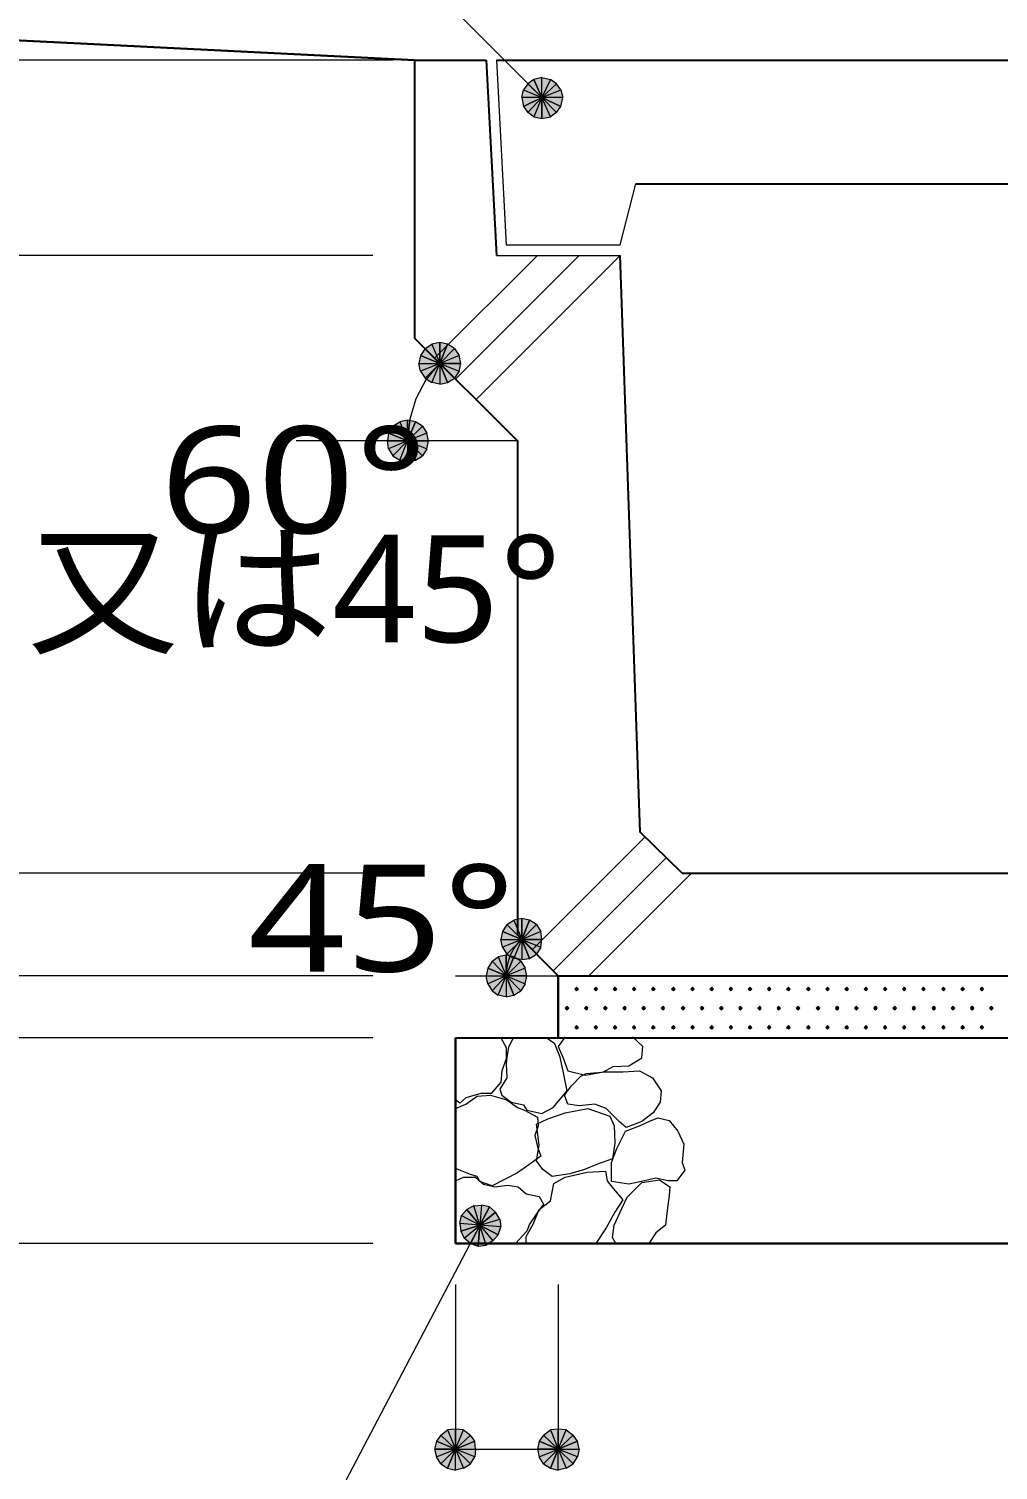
# Model space of a CAD drawing. Header units: millimetres. Extents: x 0 to 420, y 0 to 297.
# Drawn here: x 130.08 to 153.62, y 225.46 to 260.48 of the extents above; entities that cross this region are included whole.
import ezdxf
from ezdxf.enums import TextEntityAlignment as Align

# ---------------------------------------------------------------- set-up
doc = ezdxf.new("R2010")
doc.units = ezdxf.units.MM
doc.styles.add('kst32b', font='NotoSansJP-Variable.ttf')

msp = doc.modelspace()

# ---------------------------------------------------------------- hatches: boundary and pattern name
h = msp.add_hatch(color=7)
h.paths.add_polyline_path([(142.198, 259.143), (142.092, 258.995), (142.536, 258.805), (142.198, 259.143)])
h.paths.add_polyline_path([(142.092, 258.995), (142.536, 258.805), (142.05, 258.805), (142.092, 258.995)])
h.paths.add_polyline_path([(142.536, 258.805), (142.05, 258.805), (142.092, 258.593), (142.536, 258.805)])
for points in [[(142.346, 259.249), (142.198, 259.143), (142.536, 258.805), (142.346, 259.249)], [(140.25, 252.815), (140.06, 252.857), (140.06, 252.349), (140.25, 252.815)], [(139.467, 250.931), (139.277, 250.973), (139.277, 250.465), (139.467, 250.931)], [(142.24, 238.823), (142.05, 238.866), (142.05, 238.358), (142.24, 238.823)], [(141.859, 237.934), (141.669, 237.977), (141.669, 237.469), (141.859, 237.934)], [(143.383, 237.194), (143.362, 237.172), (143.341, 237.151), (143.362, 237.13), (143.383, 237.109), (143.404, 237.13), (143.425, 237.151), (143.404, 237.172), (143.383, 237.194)], [(143.849, 237.194), (143.828, 237.172), (143.806, 237.151), (143.828, 237.13), (143.849, 237.109), (143.87, 237.13), (143.891, 237.151), (143.87, 237.172), (143.849, 237.194)], [(144.314, 237.194), (144.293, 237.172), (144.272, 237.151), (144.293, 237.13), (144.314, 237.109), (144.336, 237.13), (144.357, 237.151), (144.336, 237.172), (144.314, 237.194)], [(144.78, 237.194), (144.759, 237.172), (144.738, 237.151), (144.759, 237.13), (144.78, 237.109), (144.801, 237.13), (144.822, 237.151), (144.801, 237.172), (144.78, 237.194)], [(145.246, 237.194), (145.225, 237.172), (145.203, 237.151), (145.225, 237.13), (145.246, 237.109), (145.267, 237.13), (145.288, 237.151), (145.267, 237.172), (145.246, 237.194)], [(145.733, 237.194), (145.711, 237.172), (145.69, 237.151), (145.711, 237.13), (145.733, 237.109), (145.754, 237.13), (145.775, 237.151), (145.754, 237.172), (145.733, 237.194)], [(146.198, 237.194), (146.177, 237.172), (146.156, 237.151), (146.177, 237.13), (146.198, 237.109), (146.219, 237.13), (146.241, 237.151), (146.219, 237.172), (146.198, 237.194)], [(146.664, 237.194), (146.643, 237.172), (146.621, 237.151), (146.643, 237.13), (146.664, 237.109), (146.685, 237.13), (146.706, 237.151), (146.685, 237.172), (146.664, 237.194)], [(147.129, 237.194), (147.108, 237.172), (147.087, 237.151), (147.108, 237.13), (147.129, 237.109), (147.151, 237.13), (147.172, 237.151), (147.151, 237.172), (147.129, 237.194)], [(147.595, 237.194), (147.574, 237.172), (147.553, 237.151), (147.574, 237.13), (147.595, 237.109), (147.616, 237.13), (147.637, 237.151), (147.616, 237.172), (147.595, 237.194)], [(148.061, 237.194), (148.04, 237.172), (148.019, 237.151), (148.04, 237.13), (148.061, 237.109), (148.082, 237.13), (148.103, 237.151), (148.082, 237.172), (148.061, 237.194)], [(148.527, 237.194), (148.505, 237.172), (148.484, 237.151), (148.505, 237.13), (148.527, 237.109), (148.548, 237.13), (148.569, 237.151), (148.548, 237.172), (148.527, 237.194)], [(149.013, 237.194), (148.992, 237.172), (148.971, 237.151), (148.992, 237.13), (149.013, 237.109), (149.035, 237.13), (149.056, 237.151), (149.035, 237.172), (149.013, 237.194)], [(149.479, 237.194), (149.458, 237.172), (149.437, 237.151), (149.458, 237.13), (149.479, 237.109), (149.5, 237.13), (149.521, 237.151), (149.5, 237.172), (149.479, 237.194)], [(149.945, 237.194), (149.924, 237.172), (149.902, 237.151), (149.924, 237.13), (149.945, 237.109), (149.966, 237.13), (149.987, 237.151), (149.966, 237.172), (149.945, 237.194)], [(150.41, 237.194), (150.389, 237.172), (150.368, 237.151), (150.389, 237.13), (150.41, 237.109), (150.432, 237.13), (150.453, 237.151), (150.432, 237.172), (150.41, 237.194)], [(150.876, 237.194), (150.855, 237.172), (150.834, 237.151), (150.855, 237.13), (150.876, 237.109), (150.897, 237.13), (150.918, 237.151), (150.897, 237.172), (150.876, 237.194)], [(151.342, 237.194), (151.321, 237.172), (151.299, 237.151), (151.321, 237.13), (151.342, 237.109), (151.363, 237.13), (151.384, 237.151), (151.363, 237.172), (151.342, 237.194)], [(151.807, 237.194), (151.786, 237.172), (151.765, 237.151), (151.786, 237.13), (151.807, 237.109), (151.829, 237.13), (151.85, 237.151), (151.829, 237.172), (151.807, 237.194)], [(152.294, 237.194), (152.273, 237.172), (152.252, 237.151), (152.273, 237.13), (152.294, 237.109), (152.315, 237.13), (152.337, 237.151), (152.315, 237.172), (152.294, 237.194)], [(152.76, 237.194), (152.739, 237.172), (152.718, 237.151), (152.739, 237.13), (152.76, 237.109), (152.781, 237.13), (152.802, 237.151), (152.781, 237.172), (152.76, 237.194)], [(153.226, 237.194), (153.204, 237.172), (153.183, 237.151), (153.204, 237.13), (153.226, 237.109), (153.247, 237.13), (153.268, 237.151), (153.247, 237.172), (153.226, 237.194)], [(143.15, 236.728), (143.129, 236.707), (143.108, 236.686), (143.129, 236.664), (143.15, 236.643), (143.171, 236.664), (143.193, 236.686), (143.171, 236.707), (143.15, 236.728)], [(143.616, 236.728), (143.595, 236.707), (143.574, 236.686), (143.595, 236.664), (143.616, 236.643), (143.637, 236.664), (143.658, 236.686), (143.637, 236.707), (143.616, 236.728)], [(144.082, 236.728), (144.06, 236.707), (144.039, 236.686), (144.06, 236.664), (144.082, 236.643), (144.103, 236.664), (144.124, 236.686), (144.103, 236.707), (144.082, 236.728)], [(144.547, 236.728), (144.526, 236.707), (144.505, 236.686), (144.526, 236.664), (144.547, 236.643), (144.568, 236.664), (144.59, 236.686), (144.568, 236.707), (144.547, 236.728)], [(145.013, 236.728), (144.992, 236.707), (144.971, 236.686), (144.992, 236.664), (145.013, 236.643), (145.034, 236.664), (145.055, 236.686), (145.034, 236.707), (145.013, 236.728)], [(145.479, 236.728), (145.457, 236.707), (145.436, 236.686), (145.457, 236.664), (145.479, 236.643), (145.5, 236.664), (145.521, 236.686), (145.5, 236.707), (145.479, 236.728)], [(145.965, 236.728), (145.944, 236.707), (145.923, 236.686), (145.944, 236.664), (145.965, 236.643), (145.987, 236.664), (146.008, 236.686), (145.987, 236.707), (145.965, 236.728)], [(146.431, 236.728), (146.41, 236.707), (146.389, 236.686), (146.41, 236.664), (146.431, 236.643), (146.452, 236.664), (146.473, 236.686), (146.452, 236.707), (146.431, 236.728)], [(146.897, 236.728), (146.876, 236.707), (146.854, 236.686), (146.876, 236.664), (146.897, 236.643), (146.918, 236.664), (146.939, 236.686), (146.918, 236.707), (146.897, 236.728)], [(147.362, 236.728), (147.341, 236.707), (147.32, 236.686), (147.341, 236.664), (147.362, 236.643), (147.384, 236.664), (147.405, 236.686), (147.384, 236.707), (147.362, 236.728)], [(147.828, 236.728), (147.807, 236.707), (147.786, 236.686), (147.807, 236.664), (147.828, 236.643), (147.849, 236.664), (147.87, 236.686), (147.849, 236.707), (147.828, 236.728)], [(148.294, 236.728), (148.272, 236.707), (148.251, 236.686), (148.272, 236.664), (148.294, 236.643), (148.315, 236.664), (148.336, 236.686), (148.315, 236.707), (148.294, 236.728)], [(148.759, 236.728), (148.738, 236.707), (148.717, 236.686), (148.738, 236.664), (148.759, 236.643), (148.78, 236.664), (148.802, 236.686), (148.78, 236.707), (148.759, 236.728)], [(149.246, 236.728), (149.225, 236.707), (149.204, 236.686), (149.225, 236.664), (149.246, 236.643), (149.267, 236.664), (149.288, 236.686), (149.267, 236.707), (149.246, 236.728)], [(149.712, 236.728), (149.691, 236.707), (149.67, 236.686), (149.691, 236.664), (149.712, 236.643), (149.733, 236.664), (149.754, 236.686), (149.733, 236.707), (149.712, 236.728)], [(150.178, 236.728), (150.156, 236.707), (150.135, 236.686), (150.156, 236.664), (150.178, 236.643), (150.199, 236.664), (150.22, 236.686), (150.199, 236.707), (150.178, 236.728)], [(150.643, 236.728), (150.622, 236.707), (150.601, 236.686), (150.622, 236.664), (150.643, 236.643), (150.664, 236.664), (150.686, 236.686), (150.664, 236.707), (150.643, 236.728)], [(151.109, 236.728), (151.088, 236.707), (151.067, 236.686), (151.088, 236.664), (151.109, 236.643), (151.13, 236.664), (151.151, 236.686), (151.13, 236.707), (151.109, 236.728)], [(151.575, 236.728), (151.553, 236.707), (151.532, 236.686), (151.553, 236.664), (151.575, 236.643), (151.596, 236.664), (151.617, 236.686), (151.596, 236.707), (151.575, 236.728)], [(152.061, 236.728), (152.04, 236.707), (152.019, 236.686), (152.04, 236.664), (152.061, 236.643), (152.083, 236.664), (152.104, 236.686), (152.083, 236.707), (152.061, 236.728)], [(152.527, 236.728), (152.506, 236.707), (152.485, 236.686), (152.506, 236.664), (152.527, 236.643), (152.548, 236.664), (152.569, 236.686), (152.548, 236.707), (152.527, 236.728)], [(152.993, 236.728), (152.971, 236.707), (152.95, 236.686), (152.971, 236.664), (152.993, 236.643), (153.014, 236.664), (153.035, 236.686), (153.014, 236.707), (152.993, 236.728)], [(153.458, 236.728), (153.437, 236.707), (153.416, 236.686), (153.437, 236.664), (153.458, 236.643), (153.479, 236.664), (153.501, 236.686), (153.479, 236.707), (153.458, 236.728)], [(143.383, 236.262), (143.362, 236.241), (143.341, 236.22), (143.362, 236.199), (143.383, 236.178), (143.404, 236.199), (143.425, 236.22), (143.404, 236.241), (143.383, 236.262)], [(143.849, 236.262), (143.828, 236.241), (143.806, 236.22), (143.828, 236.199), (143.849, 236.178), (143.87, 236.199), (143.891, 236.22), (143.87, 236.241), (143.849, 236.262)], [(144.314, 236.262), (144.293, 236.241), (144.272, 236.22), (144.293, 236.199), (144.314, 236.178), (144.336, 236.199), (144.357, 236.22), (144.336, 236.241), (144.314, 236.262)], [(144.78, 236.262), (144.759, 236.241), (144.738, 236.22), (144.759, 236.199), (144.78, 236.178), (144.801, 236.199), (144.822, 236.22), (144.801, 236.241), (144.78, 236.262)], [(145.246, 236.262), (145.225, 236.241), (145.203, 236.22), (145.225, 236.199), (145.246, 236.178), (145.267, 236.199), (145.288, 236.22), (145.267, 236.241), (145.246, 236.262)], [(145.733, 236.262), (145.711, 236.241), (145.69, 236.22), (145.711, 236.199), (145.733, 236.178), (145.754, 236.199), (145.775, 236.22), (145.754, 236.241), (145.733, 236.262)], [(146.198, 236.262), (146.177, 236.241), (146.156, 236.22), (146.177, 236.199), (146.198, 236.178), (146.219, 236.199), (146.241, 236.22), (146.219, 236.241), (146.198, 236.262)], [(146.664, 236.262), (146.643, 236.241), (146.621, 236.22), (146.643, 236.199), (146.664, 236.178), (146.685, 236.199), (146.706, 236.22), (146.685, 236.241), (146.664, 236.262)], [(147.129, 236.262), (147.108, 236.241), (147.087, 236.22), (147.108, 236.199), (147.129, 236.178), (147.151, 236.199), (147.172, 236.22), (147.151, 236.241), (147.129, 236.262)], [(147.595, 236.262), (147.574, 236.241), (147.553, 236.22), (147.574, 236.199), (147.595, 236.178), (147.616, 236.199), (147.637, 236.22), (147.616, 236.241), (147.595, 236.262)], [(148.061, 236.262), (148.04, 236.241), (148.019, 236.22), (148.04, 236.199), (148.061, 236.178), (148.082, 236.199), (148.103, 236.22), (148.082, 236.241), (148.061, 236.262)], [(148.527, 236.262), (148.505, 236.241), (148.484, 236.22), (148.505, 236.199), (148.527, 236.178), (148.548, 236.199), (148.569, 236.22), (148.548, 236.241), (148.527, 236.262)], [(149.013, 236.262), (148.992, 236.241), (148.971, 236.22), (148.992, 236.199), (149.013, 236.178), (149.035, 236.199), (149.056, 236.22), (149.035, 236.241), (149.013, 236.262)], [(149.479, 236.262), (149.458, 236.241), (149.437, 236.22), (149.458, 236.199), (149.479, 236.178), (149.5, 236.199), (149.521, 236.22), (149.5, 236.241), (149.479, 236.262)], [(149.945, 236.262), (149.924, 236.241), (149.902, 236.22), (149.924, 236.199), (149.945, 236.178), (149.966, 236.199), (149.987, 236.22), (149.966, 236.241), (149.945, 236.262)], [(150.41, 236.262), (150.389, 236.241), (150.368, 236.22), (150.389, 236.199), (150.41, 236.178), (150.432, 236.199), (150.453, 236.22), (150.432, 236.241), (150.41, 236.262)], [(150.876, 236.262), (150.855, 236.241), (150.834, 236.22), (150.855, 236.199), (150.876, 236.178), (150.897, 236.199), (150.918, 236.22), (150.897, 236.241), (150.876, 236.262)], [(151.342, 236.262), (151.321, 236.241), (151.299, 236.22), (151.321, 236.199), (151.342, 236.178), (151.363, 236.199), (151.384, 236.22), (151.363, 236.241), (151.342, 236.262)], [(151.807, 236.262), (151.786, 236.241), (151.765, 236.22), (151.786, 236.199), (151.807, 236.178), (151.829, 236.199), (151.85, 236.22), (151.829, 236.241), (151.807, 236.262)], [(152.294, 236.262), (152.273, 236.241), (152.252, 236.22), (152.273, 236.199), (152.294, 236.178), (152.315, 236.199), (152.337, 236.22), (152.315, 236.241), (152.294, 236.262)], [(152.76, 236.262), (152.739, 236.241), (152.718, 236.22), (152.739, 236.199), (152.76, 236.178), (152.781, 236.199), (152.802, 236.22), (152.781, 236.241), (152.76, 236.262)], [(153.226, 236.262), (153.204, 236.241), (153.183, 236.22), (153.204, 236.199), (153.226, 236.178), (153.247, 236.199), (153.268, 236.22), (153.247, 236.241), (153.226, 236.262)], [(141.415, 231.733), (141.266, 231.86), (141.034, 231.415), (141.415, 231.733)], [(139.975, 226.166), (139.933, 225.975), (140.441, 225.975), (139.975, 226.166)], [(142.473, 226.166), (142.43, 225.975), (142.938, 225.975), (142.473, 226.166)]]:
    msp.add_hatch(color=7).paths.add_polyline_path(points)
h = msp.add_hatch(color=7)
h.paths.add_polyline_path([(142.896, 259.143), (142.748, 259.249), (142.536, 258.805), (142.896, 259.143)])
h.paths.add_polyline_path([(142.748, 259.249), (142.536, 258.805), (142.536, 259.292), (142.748, 259.249)])
h.paths.add_polyline_path([(142.536, 258.805), (142.536, 259.292), (142.346, 259.249), (142.536, 258.805)])
h = msp.add_hatch(color=7)
h.paths.add_polyline_path([(143.002, 258.593), (143.044, 258.805), (142.536, 258.805), (143.002, 258.593)])
h.paths.add_polyline_path([(143.044, 258.805), (142.536, 258.805), (143.002, 258.995), (143.044, 258.805)])
h.paths.add_polyline_path([(142.536, 258.805), (143.002, 258.995), (142.896, 259.143), (142.536, 258.805)])
h = msp.add_hatch(color=7)
h.paths.add_polyline_path([(142.092, 258.593), (142.198, 258.445), (142.536, 258.805), (142.092, 258.593)])
h.paths.add_polyline_path([(142.198, 258.445), (142.536, 258.805), (142.346, 258.339), (142.198, 258.445)])
h.paths.add_polyline_path([(142.536, 258.805), (142.346, 258.339), (142.536, 258.297), (142.536, 258.805)])
h = msp.add_hatch(color=7)
h.paths.add_polyline_path([(142.536, 258.297), (142.748, 258.339), (142.536, 258.805), (142.536, 258.297)])
h.paths.add_polyline_path([(142.748, 258.339), (142.536, 258.805), (142.896, 258.445), (142.748, 258.339)])
h.paths.add_polyline_path([(142.536, 258.805), (142.896, 258.445), (143.002, 258.593), (142.536, 258.805)])
h = msp.add_hatch(color=7)
h.paths.add_polyline_path([(140.06, 252.857), (139.869, 252.815), (140.06, 252.349), (140.06, 252.857)])
h.paths.add_polyline_path([(139.869, 252.815), (140.06, 252.349), (139.7, 252.709), (139.869, 252.815)])
h.paths.add_polyline_path([(140.06, 252.349), (139.7, 252.709), (139.594, 252.539), (140.06, 252.349)])
h = msp.add_hatch(color=7)
h.paths.add_polyline_path([(140.568, 252.349), (140.526, 252.539), (140.06, 252.349), (140.568, 252.349)])
h.paths.add_polyline_path([(140.526, 252.539), (140.06, 252.349), (140.42, 252.709), (140.526, 252.539)])
h.paths.add_polyline_path([(140.06, 252.349), (140.42, 252.709), (140.25, 252.815), (140.06, 252.349)])
h = msp.add_hatch(color=7)
h.paths.add_polyline_path([(139.594, 252.539), (139.552, 252.349), (140.06, 252.349), (139.594, 252.539)])
h.paths.add_polyline_path([(139.552, 252.349), (140.06, 252.349), (139.594, 252.158), (139.552, 252.349)])
h.paths.add_polyline_path([(140.06, 252.349), (139.594, 252.158), (139.7, 251.989), (140.06, 252.349)])
h = msp.add_hatch(color=7)
h.paths.add_polyline_path([(139.7, 251.989), (139.869, 251.883), (140.06, 252.349), (139.7, 251.989)])
h.paths.add_polyline_path([(139.869, 251.883), (140.06, 252.349), (140.06, 251.841), (139.869, 251.883)])
h.paths.add_polyline_path([(140.06, 252.349), (140.06, 251.841), (140.25, 251.883), (140.06, 252.349)])
h = msp.add_hatch(color=7)
h.paths.add_polyline_path([(140.25, 251.883), (140.42, 251.989), (140.06, 252.349), (140.25, 251.883)])
h.paths.add_polyline_path([(140.42, 251.989), (140.06, 252.349), (140.526, 252.158), (140.42, 251.989)])
h.paths.add_polyline_path([(140.06, 252.349), (140.526, 252.158), (140.568, 252.349), (140.06, 252.349)])
h = msp.add_hatch(color=7)
h.paths.add_polyline_path([(139.277, 250.973), (139.086, 250.931), (139.277, 250.465), (139.277, 250.973)])
h.paths.add_polyline_path([(139.086, 250.931), (139.277, 250.465), (138.917, 250.825), (139.086, 250.931)])
h.paths.add_polyline_path([(139.277, 250.465), (138.917, 250.825), (138.811, 250.656), (139.277, 250.465)])
h = msp.add_hatch(color=7)
h.paths.add_polyline_path([(139.785, 250.465), (139.742, 250.656), (139.277, 250.465), (139.785, 250.465)])
h.paths.add_polyline_path([(139.742, 250.656), (139.277, 250.465), (139.637, 250.825), (139.742, 250.656)])
h.paths.add_polyline_path([(139.277, 250.465), (139.637, 250.825), (139.467, 250.931), (139.277, 250.465)])
h = msp.add_hatch(color=7)
h.paths.add_polyline_path([(138.811, 250.656), (138.79, 250.465), (139.277, 250.465), (138.811, 250.656)])
h.paths.add_polyline_path([(138.79, 250.465), (139.277, 250.465), (138.811, 250.275), (138.79, 250.465)])
h.paths.add_polyline_path([(139.277, 250.465), (138.811, 250.275), (138.917, 250.105), (139.277, 250.465)])
h = msp.add_hatch(color=7)
h.paths.add_polyline_path([(138.917, 250.105), (139.086, 249.999), (139.277, 250.465), (138.917, 250.105)])
h.paths.add_polyline_path([(139.086, 249.999), (139.277, 250.465), (139.277, 249.978), (139.086, 249.999)])
h.paths.add_polyline_path([(139.277, 250.465), (139.277, 249.978), (139.467, 249.999), (139.277, 250.465)])
h = msp.add_hatch(color=7)
h.paths.add_polyline_path([(139.467, 249.999), (139.637, 250.105), (139.277, 250.465), (139.467, 249.999)])
h.paths.add_polyline_path([(139.637, 250.105), (139.277, 250.465), (139.742, 250.275), (139.637, 250.105)])
h.paths.add_polyline_path([(139.277, 250.465), (139.742, 250.275), (139.785, 250.465), (139.277, 250.465)])
h = msp.add_hatch(color=7)
h.paths.add_polyline_path([(142.05, 238.866), (141.859, 238.823), (142.05, 238.358), (142.05, 238.866)])
h.paths.add_polyline_path([(141.859, 238.823), (142.05, 238.358), (141.69, 238.718), (141.859, 238.823)])
h.paths.add_polyline_path([(142.05, 238.358), (141.69, 238.718), (141.584, 238.548), (142.05, 238.358)])
h = msp.add_hatch(color=7)
h.paths.add_polyline_path([(142.536, 238.358), (142.515, 238.548), (142.05, 238.358), (142.536, 238.358)])
h.paths.add_polyline_path([(142.515, 238.548), (142.05, 238.358), (142.409, 238.718), (142.515, 238.548)])
h.paths.add_polyline_path([(142.05, 238.358), (142.409, 238.718), (142.24, 238.823), (142.05, 238.358)])
h = msp.add_hatch(color=7)
h.paths.add_polyline_path([(141.584, 238.548), (141.542, 238.358), (142.05, 238.358), (141.584, 238.548)])
h.paths.add_polyline_path([(141.542, 238.358), (142.05, 238.358), (141.584, 238.167), (141.542, 238.358)])
h.paths.add_polyline_path([(142.05, 238.358), (141.584, 238.167), (141.69, 237.998), (142.05, 238.358)])
h = msp.add_hatch(color=7)
h.paths.add_polyline_path([(141.69, 237.998), (141.859, 237.892), (142.05, 238.358), (141.69, 237.998)])
h.paths.add_polyline_path([(141.859, 237.892), (142.05, 238.358), (142.05, 237.871), (141.859, 237.892)])
h.paths.add_polyline_path([(142.05, 238.358), (142.05, 237.871), (142.24, 237.892), (142.05, 238.358)])
h = msp.add_hatch(color=7)
h.paths.add_polyline_path([(142.24, 237.892), (142.409, 237.998), (142.05, 238.358), (142.24, 237.892)])
h.paths.add_polyline_path([(142.409, 237.998), (142.05, 238.358), (142.515, 238.167), (142.409, 237.998)])
h.paths.add_polyline_path([(142.05, 238.358), (142.515, 238.167), (142.536, 238.358), (142.05, 238.358)])
h = msp.add_hatch(color=7)
h.paths.add_polyline_path([(141.669, 237.977), (141.478, 237.934), (141.669, 237.469), (141.669, 237.977)])
h.paths.add_polyline_path([(141.478, 237.934), (141.669, 237.469), (141.33, 237.829), (141.478, 237.934)])
h.paths.add_polyline_path([(141.669, 237.469), (141.33, 237.829), (141.224, 237.659), (141.669, 237.469)])
h = msp.add_hatch(color=7)
h.paths.add_polyline_path([(142.177, 237.469), (142.134, 237.659), (141.669, 237.469), (142.177, 237.469)])
h.paths.add_polyline_path([(142.134, 237.659), (141.669, 237.469), (142.028, 237.829), (142.134, 237.659)])
h.paths.add_polyline_path([(141.669, 237.469), (142.028, 237.829), (141.859, 237.934), (141.669, 237.469)])
h = msp.add_hatch(color=7)
h.paths.add_polyline_path([(141.224, 237.659), (141.182, 237.469), (141.669, 237.469), (141.224, 237.659)])
h.paths.add_polyline_path([(141.182, 237.469), (141.669, 237.469), (141.224, 237.278), (141.182, 237.469)])
h.paths.add_polyline_path([(141.669, 237.469), (141.224, 237.278), (141.33, 237.109), (141.669, 237.469)])
h = msp.add_hatch(color=7)
h.paths.add_polyline_path([(141.33, 237.109), (141.478, 237.003), (141.669, 237.469), (141.33, 237.109)])
h.paths.add_polyline_path([(141.478, 237.003), (141.669, 237.469), (141.669, 236.961), (141.478, 237.003)])
h.paths.add_polyline_path([(141.669, 237.469), (141.669, 236.961), (141.859, 237.003), (141.669, 237.469)])
h = msp.add_hatch(color=7)
h.paths.add_polyline_path([(141.859, 237.003), (142.028, 237.109), (141.669, 237.469), (141.859, 237.003)])
h.paths.add_polyline_path([(142.028, 237.109), (141.669, 237.469), (142.134, 237.278), (142.028, 237.109)])
h.paths.add_polyline_path([(141.669, 237.469), (142.134, 237.278), (142.177, 237.469), (141.669, 237.469)])
h = msp.add_hatch(color=7)
h.paths.add_polyline_path([(140.716, 231.796), (140.589, 231.648), (141.034, 231.415), (140.716, 231.796)])
h.paths.add_polyline_path([(140.589, 231.648), (141.034, 231.415), (140.547, 231.457), (140.589, 231.648)])
h.paths.add_polyline_path([(141.034, 231.415), (140.547, 231.457), (140.568, 231.267), (141.034, 231.415)])
h = msp.add_hatch(color=7)
h.paths.add_polyline_path([(141.266, 231.86), (141.076, 231.902), (141.034, 231.415), (141.266, 231.86)])
h.paths.add_polyline_path([(141.076, 231.902), (141.034, 231.415), (140.885, 231.881), (141.076, 231.902)])
h.paths.add_polyline_path([(141.034, 231.415), (140.885, 231.881), (140.716, 231.796), (141.034, 231.415)])
h = msp.add_hatch(color=7)
h.paths.add_polyline_path([(141.478, 231.182), (141.542, 231.373), (141.034, 231.415), (141.478, 231.182)])
h.paths.add_polyline_path([(141.542, 231.373), (141.034, 231.415), (141.52, 231.563), (141.542, 231.373)])
h.paths.add_polyline_path([(141.034, 231.415), (141.52, 231.563), (141.415, 231.733), (141.034, 231.415)])
h = msp.add_hatch(color=7)
h.paths.add_polyline_path([(140.568, 231.267), (140.653, 231.098), (141.034, 231.415), (140.568, 231.267)])
h.paths.add_polyline_path([(140.653, 231.098), (141.034, 231.415), (140.801, 230.971), (140.653, 231.098)])
h.paths.add_polyline_path([(141.034, 231.415), (140.801, 230.971), (140.991, 230.907), (141.034, 231.415)])
h = msp.add_hatch(color=7)
h.paths.add_polyline_path([(140.991, 230.907), (141.182, 230.928), (141.034, 231.415), (140.991, 230.907)])
h.paths.add_polyline_path([(141.182, 230.928), (141.034, 231.415), (141.351, 231.034), (141.182, 230.928)])
h.paths.add_polyline_path([(141.034, 231.415), (141.351, 231.034), (141.478, 231.182), (141.034, 231.415)])
h = msp.add_hatch(color=7)
h.paths.add_polyline_path([(140.441, 226.462), (140.25, 226.441), (140.441, 225.975), (140.441, 226.462)])
h.paths.add_polyline_path([(140.25, 226.441), (140.441, 225.975), (140.081, 226.314), (140.25, 226.441)])
h.paths.add_polyline_path([(140.441, 225.975), (140.081, 226.314), (139.975, 226.166), (140.441, 225.975)])
h = msp.add_hatch(color=7)
h.paths.add_polyline_path([(140.907, 226.166), (140.801, 226.314), (140.441, 225.975), (140.907, 226.166)])
h.paths.add_polyline_path([(140.801, 226.314), (140.441, 225.975), (140.631, 226.441), (140.801, 226.314)])
h.paths.add_polyline_path([(140.441, 225.975), (140.631, 226.441), (140.441, 226.462), (140.441, 225.975)])
h = msp.add_hatch(color=7)
h.paths.add_polyline_path([(142.938, 226.462), (142.748, 226.441), (142.938, 225.975), (142.938, 226.462)])
h.paths.add_polyline_path([(142.748, 226.441), (142.938, 225.975), (142.579, 226.314), (142.748, 226.441)])
h.paths.add_polyline_path([(142.938, 225.975), (142.579, 226.314), (142.473, 226.166), (142.938, 225.975)])
h = msp.add_hatch(color=7)
h.paths.add_polyline_path([(143.404, 226.166), (143.298, 226.314), (142.938, 225.975), (143.404, 226.166)])
h.paths.add_polyline_path([(143.298, 226.314), (142.938, 225.975), (143.129, 226.441), (143.298, 226.314)])
h.paths.add_polyline_path([(142.938, 225.975), (143.129, 226.441), (142.938, 226.462), (142.938, 225.975)])
h = msp.add_hatch(color=7)
h.paths.add_polyline_path([(139.933, 225.975), (139.975, 225.785), (140.441, 225.975), (139.933, 225.975)])
h.paths.add_polyline_path([(139.975, 225.785), (140.441, 225.975), (140.081, 225.615), (139.975, 225.785)])
h.paths.add_polyline_path([(140.441, 225.975), (140.081, 225.615), (140.25, 225.51), (140.441, 225.975)])
h = msp.add_hatch(color=7)
h.paths.add_polyline_path([(140.25, 225.51), (140.441, 225.467), (140.441, 225.975), (140.25, 225.51)])
h.paths.add_polyline_path([(140.441, 225.467), (140.441, 225.975), (140.631, 225.51), (140.441, 225.467)])
h.paths.add_polyline_path([(140.441, 225.975), (140.631, 225.51), (140.801, 225.615), (140.441, 225.975)])
h = msp.add_hatch(color=7)
h.paths.add_polyline_path([(140.801, 225.615), (140.907, 225.785), (140.441, 225.975), (140.801, 225.615)])
h.paths.add_polyline_path([(140.907, 225.785), (140.441, 225.975), (140.928, 225.975), (140.907, 225.785)])
h.paths.add_polyline_path([(140.441, 225.975), (140.928, 225.975), (140.907, 226.166), (140.441, 225.975)])
h = msp.add_hatch(color=7)
h.paths.add_polyline_path([(142.43, 225.975), (142.473, 225.785), (142.938, 225.975), (142.43, 225.975)])
h.paths.add_polyline_path([(142.473, 225.785), (142.938, 225.975), (142.579, 225.615), (142.473, 225.785)])
h.paths.add_polyline_path([(142.938, 225.975), (142.579, 225.615), (142.748, 225.51), (142.938, 225.975)])
h = msp.add_hatch(color=7)
h.paths.add_polyline_path([(142.748, 225.51), (142.938, 225.467), (142.938, 225.975), (142.748, 225.51)])
h.paths.add_polyline_path([(142.938, 225.467), (142.938, 225.975), (143.129, 225.51), (142.938, 225.467)])
h.paths.add_polyline_path([(142.938, 225.975), (143.129, 225.51), (143.298, 225.615), (142.938, 225.975)])
h = msp.add_hatch(color=7)
h.paths.add_polyline_path([(143.298, 225.615), (143.404, 225.785), (142.938, 225.975), (143.298, 225.615)])
h.paths.add_polyline_path([(143.404, 225.785), (142.938, 225.975), (143.446, 225.975), (143.404, 225.785)])
h.paths.add_polyline_path([(142.938, 225.975), (143.446, 225.975), (143.404, 226.166), (142.938, 225.975)])

# ---------------------------------------------------------------- linework, layer by layer
at = {"lineweight": 13}
for points in [[(142.536, 258.805), (132.503, 268.838)], [(138.938, 259.715), (123.867, 259.715)], [(141.436, 259.715), (141.669, 255.228)], [(144.441, 255.228), (144.822, 256.709)], [(138.43, 254.974), (129.434, 254.974)], [(139.933, 252.476), (142.43, 254.974)], [(143.446, 254.974), (140.441, 251.968)], [(140.928, 251.46), (144.441, 254.974)], [(141.436, 254.974), (144.441, 254.974)], [(141.669, 255.228), (144.441, 255.228)], [(140.055, 252.354), (139.723, 251.95), (139.479, 251.492), (139.328, 250.996), (139.277, 250.476)], [(141.944, 250.465), (136.567, 250.465)], [(145.055, 240.855), (142.304, 238.104)], [(145.563, 240.347), (142.812, 237.596)], [(138.43, 239.966), (123.867, 239.966)], [(146.177, 239.966), (143.679, 237.469)], [(142.037, 238.37), (141.88, 238.178), (141.764, 237.961), (141.693, 237.726), (141.669, 237.479)], [(138.43, 237.469), (129.434, 237.469)], [(140.441, 237.469), (142.938, 237.469)], [(138.43, 235.966), (129.434, 235.966)], [(141.542, 235.966), (141.669, 235.733), (141.669, 235.458), (141.563, 235.162), (141.542, 234.887), (141.309, 234.611), (141.055, 234.611), (140.695, 234.505), (140.547, 234.379), (140.441, 234.463)], [(141.838, 235.966), (141.732, 235.733), (141.69, 235.5), (141.669, 235.331), (141.69, 234.992), (141.52, 234.717), (141.563, 234.569), (141.796, 234.4), (142.092, 234.336), (142.177, 234.209), (142.536, 234.124), (142.812, 234.273), (143.15, 234.675), (143.066, 235.119), (142.981, 235.5), (142.854, 235.818), (142.642, 235.966)], [(143.108, 235.987), (142.938, 235.754), (143.044, 235.5), (143.171, 235.162), (143.595, 235.056), (144.039, 235.14), (144.272, 235.267), (144.653, 235.289), (144.971, 235.479), (144.992, 235.754), (144.738, 235.987)], [(140.441, 234.251), (140.695, 234.357), (140.97, 234.548), (141.287, 234.569), (141.69, 234.463), (141.944, 234.273), (142.113, 234.209), (142.43, 234.04), (142.452, 233.828), (142.367, 233.595), (142.43, 233.32), (142.515, 233.087), (142.282, 232.918), (141.944, 232.685), (141.33, 232.368), (141.034, 232.473), (140.97, 232.6), (140.801, 232.643), (140.441, 232.791)], [(140.441, 232.495), (140.631, 232.579), (140.928, 232.579), (141.118, 232.41), (141.393, 232.346), (141.711, 232.389), (141.965, 232.346), (142.155, 232.177), (142.473, 232.114), (142.579, 231.923), (142.409, 231.69), (142.24, 231.436), (142.177, 231.267), (141.901, 230.971)], [(142.155, 230.971), (142.155, 231.14), (142.325, 231.436), (142.473, 231.796), (142.748, 232.008), (142.833, 232.431), (143.108, 232.579), (143.637, 232.706), (144.082, 232.728), (144.124, 232.495), (144.272, 232.304), (144.505, 232.029), (144.314, 231.733), (144.103, 231.352), (143.849, 230.971)], [(144.336, 230.971), (144.251, 231.119), (144.293, 231.415), (144.484, 231.817), (144.611, 232.092), (144.971, 232.452), (145.394, 232.516), (145.648, 232.346), (145.627, 232.135), (145.584, 231.775), (145.542, 231.415), (145.309, 231.225), (145.14, 230.971)], [(141.034, 231.415), (135.805, 221.467)], [(138.43, 230.971), (129.434, 230.971)], [(140.441, 229.976), (140.441, 225.975)], [(142.938, 229.976), (142.938, 225.975)], [(140.441, 225.975), (142.938, 225.975)]]:
    msp.add_lwpolyline(points, dxfattribs=at)
at = {"lineweight": 30}
for points in [[(139.446, 259.715), (118.174, 260.773)], [(142.938, 235.966), (142.938, 237.469)], [(140.441, 230.971), (140.441, 235.966)], [(140.441, 230.971), (163.428, 230.971), (163.428, 235.966)]]:
    msp.add_lwpolyline(points, dxfattribs=at)
at = {"lineweight": 25}
for points in [[(139.446, 259.715), (141.182, 259.715)], [(139.446, 259.715), (139.446, 252.963)], [(141.182, 259.715), (141.436, 254.974)], [(141.436, 259.715), (162.433, 259.715)], [(144.822, 256.709), (159.068, 256.709)], [(145.944, 239.966), (144.928, 240.961), (144.441, 254.974)], [(139.446, 252.963), (141.944, 250.465)], [(141.944, 250.465), (141.944, 238.464)], [(145.944, 239.966), (157.946, 239.966)], [(142.938, 237.469), (141.944, 238.464)], [(142.938, 237.469), (160.93, 237.469)], [(140.441, 235.966), (163.428, 235.966)]]:
    msp.add_lwpolyline(points, dxfattribs=at)
at = {"lineweight": 0}
for points in [[(142.198, 259.143), (142.092, 258.995), (142.536, 258.805)], [(142.346, 259.249), (142.198, 259.143), (142.536, 258.805)], [(142.536, 258.805), (142.536, 259.292), (142.346, 259.249)], [(142.748, 259.249), (142.536, 258.805), (142.536, 259.292)], [(142.896, 259.143), (142.748, 259.249), (142.536, 258.805)], [(142.536, 258.805), (143.002, 258.995), (142.896, 259.143)], [(142.092, 258.995), (142.536, 258.805), (142.05, 258.805)], [(142.536, 258.805), (142.05, 258.805), (142.092, 258.593)], [(142.092, 258.593), (142.198, 258.445), (142.536, 258.805)], [(142.198, 258.445), (142.536, 258.805), (142.346, 258.339)], [(142.536, 258.805), (142.346, 258.339), (142.536, 258.297)], [(143.044, 258.805), (142.536, 258.805), (143.002, 258.995)], [(142.536, 258.297), (142.748, 258.339), (142.536, 258.805)], [(142.748, 258.339), (142.536, 258.805), (142.896, 258.445)], [(142.536, 258.805), (142.896, 258.445), (143.002, 258.593)], [(143.002, 258.593), (143.044, 258.805), (142.536, 258.805)], [(139.869, 252.815), (140.06, 252.349), (139.7, 252.709)], [(140.06, 252.857), (139.869, 252.815), (140.06, 252.349)], [(140.25, 252.815), (140.06, 252.857), (140.06, 252.349)], [(140.06, 252.349), (140.42, 252.709), (140.25, 252.815)], [(139.594, 252.539), (139.552, 252.349), (140.06, 252.349)], [(140.06, 252.349), (139.7, 252.709), (139.594, 252.539)], [(140.526, 252.539), (140.06, 252.349), (140.42, 252.709)], [(140.568, 252.349), (140.526, 252.539), (140.06, 252.349)], [(139.552, 252.349), (140.06, 252.349), (139.594, 252.158)], [(140.06, 252.349), (139.594, 252.158), (139.7, 251.989)], [(139.7, 251.989), (139.869, 251.883), (140.06, 252.349)], [(139.869, 251.883), (140.06, 252.349), (140.06, 251.841)], [(140.06, 252.349), (140.06, 251.841), (140.25, 251.883)], [(140.25, 251.883), (140.42, 251.989), (140.06, 252.349)], [(140.42, 251.989), (140.06, 252.349), (140.526, 252.158)], [(140.06, 252.349), (140.526, 252.158), (140.568, 252.349)], [(139.277, 250.465), (138.917, 250.825), (138.811, 250.656)], [(139.086, 250.931), (139.277, 250.465), (138.917, 250.825)], [(139.277, 250.973), (139.086, 250.931), (139.277, 250.465)], [(139.467, 250.931), (139.277, 250.973), (139.277, 250.465)], [(139.277, 250.465), (139.637, 250.825), (139.467, 250.931)], [(139.742, 250.656), (139.277, 250.465), (139.637, 250.825)], [(138.811, 250.656), (138.79, 250.465), (139.277, 250.465)], [(138.79, 250.465), (139.277, 250.465), (138.811, 250.275)], [(139.277, 250.465), (138.811, 250.275), (138.917, 250.105)], [(138.917, 250.105), (139.086, 249.999), (139.277, 250.465)], [(139.086, 249.999), (139.277, 250.465), (139.277, 249.978)], [(139.785, 250.465), (139.742, 250.656), (139.277, 250.465)], [(139.277, 250.465), (139.277, 249.978), (139.467, 249.999)], [(139.467, 249.999), (139.637, 250.105), (139.277, 250.465)], [(139.637, 250.105), (139.277, 250.465), (139.742, 250.275)], [(139.277, 250.465), (139.742, 250.275), (139.785, 250.465)], [(141.859, 238.823), (142.05, 238.358), (141.69, 238.718)], [(142.05, 238.866), (141.859, 238.823), (142.05, 238.358)], [(142.24, 238.823), (142.05, 238.866), (142.05, 238.358)], [(142.05, 238.358), (142.409, 238.718), (142.24, 238.823)], [(141.584, 238.548), (141.542, 238.358), (142.05, 238.358)], [(142.05, 238.358), (141.69, 238.718), (141.584, 238.548)], [(142.515, 238.548), (142.05, 238.358), (142.409, 238.718)], [(142.536, 238.358), (142.515, 238.548), (142.05, 238.358)], [(141.542, 238.358), (142.05, 238.358), (141.584, 238.167)], [(142.05, 238.358), (141.584, 238.167), (141.69, 237.998)], [(141.69, 237.998), (141.859, 237.892), (142.05, 238.358)], [(141.859, 237.892), (142.05, 238.358), (142.05, 237.871)], [(142.05, 238.358), (142.05, 237.871), (142.24, 237.892)], [(142.24, 237.892), (142.409, 237.998), (142.05, 238.358)], [(142.409, 237.998), (142.05, 238.358), (142.515, 238.167)], [(142.05, 238.358), (142.515, 238.167), (142.536, 238.358)], [(141.669, 237.469), (141.33, 237.829), (141.224, 237.659)], [(141.478, 237.934), (141.669, 237.469), (141.33, 237.829)], [(141.669, 237.977), (141.478, 237.934), (141.669, 237.469)], [(141.859, 237.934), (141.669, 237.977), (141.669, 237.469)], [(141.669, 237.469), (142.028, 237.829), (141.859, 237.934)], [(142.134, 237.659), (141.669, 237.469), (142.028, 237.829)], [(141.224, 237.659), (141.182, 237.469), (141.669, 237.469)], [(141.182, 237.469), (141.669, 237.469), (141.224, 237.278)], [(141.669, 237.469), (141.224, 237.278), (141.33, 237.109)], [(141.33, 237.109), (141.478, 237.003), (141.669, 237.469)], [(141.478, 237.003), (141.669, 237.469), (141.669, 236.961)], [(142.177, 237.469), (142.134, 237.659), (141.669, 237.469)], [(141.669, 237.469), (141.669, 236.961), (141.859, 237.003)], [(141.859, 237.003), (142.028, 237.109), (141.669, 237.469)], [(142.028, 237.109), (141.669, 237.469), (142.134, 237.278)], [(141.669, 237.469), (142.134, 237.278), (142.177, 237.469)], [(143.383, 237.194), (143.362, 237.172), (143.341, 237.151), (143.362, 237.13), (143.383, 237.109), (143.404, 237.13), (143.425, 237.151), (143.404, 237.172)], [(143.849, 237.194), (143.828, 237.172), (143.806, 237.151), (143.828, 237.13), (143.849, 237.109), (143.87, 237.13), (143.891, 237.151), (143.87, 237.172)], [(144.314, 237.194), (144.293, 237.172), (144.272, 237.151), (144.293, 237.13), (144.314, 237.109), (144.336, 237.13), (144.357, 237.151), (144.336, 237.172)], [(144.78, 237.194), (144.759, 237.172), (144.738, 237.151), (144.759, 237.13), (144.78, 237.109), (144.801, 237.13), (144.822, 237.151), (144.801, 237.172)], [(145.246, 237.194), (145.225, 237.172), (145.203, 237.151), (145.225, 237.13), (145.246, 237.109), (145.267, 237.13), (145.288, 237.151), (145.267, 237.172)], [(145.733, 237.194), (145.711, 237.172), (145.69, 237.151), (145.711, 237.13), (145.733, 237.109), (145.754, 237.13), (145.775, 237.151), (145.754, 237.172)], [(146.198, 237.194), (146.177, 237.172), (146.156, 237.151), (146.177, 237.13), (146.198, 237.109), (146.219, 237.13), (146.241, 237.151), (146.219, 237.172)], [(146.664, 237.194), (146.643, 237.172), (146.621, 237.151), (146.643, 237.13), (146.664, 237.109), (146.685, 237.13), (146.706, 237.151), (146.685, 237.172)], [(147.129, 237.194), (147.108, 237.172), (147.087, 237.151), (147.108, 237.13), (147.129, 237.109), (147.151, 237.13), (147.172, 237.151), (147.151, 237.172)], [(147.595, 237.194), (147.574, 237.172), (147.553, 237.151), (147.574, 237.13), (147.595, 237.109), (147.616, 237.13), (147.637, 237.151), (147.616, 237.172)], [(148.061, 237.194), (148.04, 237.172), (148.019, 237.151), (148.04, 237.13), (148.061, 237.109), (148.082, 237.13), (148.103, 237.151), (148.082, 237.172)], [(148.527, 237.194), (148.505, 237.172), (148.484, 237.151), (148.505, 237.13), (148.527, 237.109), (148.548, 237.13), (148.569, 237.151), (148.548, 237.172)], [(149.013, 237.194), (148.992, 237.172), (148.971, 237.151), (148.992, 237.13), (149.013, 237.109), (149.035, 237.13), (149.056, 237.151), (149.035, 237.172)], [(149.479, 237.194), (149.458, 237.172), (149.437, 237.151), (149.458, 237.13), (149.479, 237.109), (149.5, 237.13), (149.521, 237.151), (149.5, 237.172)], [(149.945, 237.194), (149.924, 237.172), (149.902, 237.151), (149.924, 237.13), (149.945, 237.109), (149.966, 237.13), (149.987, 237.151), (149.966, 237.172)], [(150.41, 237.194), (150.389, 237.172), (150.368, 237.151), (150.389, 237.13), (150.41, 237.109), (150.432, 237.13), (150.453, 237.151), (150.432, 237.172)], [(150.876, 237.194), (150.855, 237.172), (150.834, 237.151), (150.855, 237.13), (150.876, 237.109), (150.897, 237.13), (150.918, 237.151), (150.897, 237.172)], [(151.342, 237.194), (151.321, 237.172), (151.299, 237.151), (151.321, 237.13), (151.342, 237.109), (151.363, 237.13), (151.384, 237.151), (151.363, 237.172)], [(151.807, 237.194), (151.786, 237.172), (151.765, 237.151), (151.786, 237.13), (151.807, 237.109), (151.829, 237.13), (151.85, 237.151), (151.829, 237.172)], [(152.294, 237.194), (152.273, 237.172), (152.252, 237.151), (152.273, 237.13), (152.294, 237.109), (152.315, 237.13), (152.337, 237.151), (152.315, 237.172)], [(152.76, 237.194), (152.739, 237.172), (152.718, 237.151), (152.739, 237.13), (152.76, 237.109), (152.781, 237.13), (152.802, 237.151), (152.781, 237.172)], [(153.226, 237.194), (153.204, 237.172), (153.183, 237.151), (153.204, 237.13), (153.226, 237.109), (153.247, 237.13), (153.268, 237.151), (153.247, 237.172)], [(143.15, 236.728), (143.129, 236.707), (143.108, 236.686), (143.129, 236.664), (143.15, 236.643), (143.171, 236.664), (143.193, 236.686), (143.171, 236.707)], [(143.616, 236.728), (143.595, 236.707), (143.574, 236.686), (143.595, 236.664), (143.616, 236.643), (143.637, 236.664), (143.658, 236.686), (143.637, 236.707)], [(144.082, 236.728), (144.06, 236.707), (144.039, 236.686), (144.06, 236.664), (144.082, 236.643), (144.103, 236.664), (144.124, 236.686), (144.103, 236.707)], [(144.547, 236.728), (144.526, 236.707), (144.505, 236.686), (144.526, 236.664), (144.547, 236.643), (144.568, 236.664), (144.59, 236.686), (144.568, 236.707)], [(145.013, 236.728), (144.992, 236.707), (144.971, 236.686), (144.992, 236.664), (145.013, 236.643), (145.034, 236.664), (145.055, 236.686), (145.034, 236.707)], [(145.479, 236.728), (145.457, 236.707), (145.436, 236.686), (145.457, 236.664), (145.479, 236.643), (145.5, 236.664), (145.521, 236.686), (145.5, 236.707)], [(145.965, 236.728), (145.944, 236.707), (145.923, 236.686), (145.944, 236.664), (145.965, 236.643), (145.987, 236.664), (146.008, 236.686), (145.987, 236.707)], [(146.431, 236.728), (146.41, 236.707), (146.389, 236.686), (146.41, 236.664), (146.431, 236.643), (146.452, 236.664), (146.473, 236.686), (146.452, 236.707)], [(146.897, 236.728), (146.876, 236.707), (146.854, 236.686), (146.876, 236.664), (146.897, 236.643), (146.918, 236.664), (146.939, 236.686), (146.918, 236.707)], [(147.362, 236.728), (147.341, 236.707), (147.32, 236.686), (147.341, 236.664), (147.362, 236.643), (147.384, 236.664), (147.405, 236.686), (147.384, 236.707)], [(147.828, 236.728), (147.807, 236.707), (147.786, 236.686), (147.807, 236.664), (147.828, 236.643), (147.849, 236.664), (147.87, 236.686), (147.849, 236.707)], [(148.294, 236.728), (148.272, 236.707), (148.251, 236.686), (148.272, 236.664), (148.294, 236.643), (148.315, 236.664), (148.336, 236.686), (148.315, 236.707)], [(148.759, 236.728), (148.738, 236.707), (148.717, 236.686), (148.738, 236.664), (148.759, 236.643), (148.78, 236.664), (148.802, 236.686), (148.78, 236.707)], [(149.246, 236.728), (149.225, 236.707), (149.204, 236.686), (149.225, 236.664), (149.246, 236.643), (149.267, 236.664), (149.288, 236.686), (149.267, 236.707)], [(149.712, 236.728), (149.691, 236.707), (149.67, 236.686), (149.691, 236.664), (149.712, 236.643), (149.733, 236.664), (149.754, 236.686), (149.733, 236.707)], [(150.178, 236.728), (150.156, 236.707), (150.135, 236.686), (150.156, 236.664), (150.178, 236.643), (150.199, 236.664), (150.22, 236.686), (150.199, 236.707)], [(150.643, 236.728), (150.622, 236.707), (150.601, 236.686), (150.622, 236.664), (150.643, 236.643), (150.664, 236.664), (150.686, 236.686), (150.664, 236.707)], [(151.109, 236.728), (151.088, 236.707), (151.067, 236.686), (151.088, 236.664), (151.109, 236.643), (151.13, 236.664), (151.151, 236.686), (151.13, 236.707)], [(151.575, 236.728), (151.553, 236.707), (151.532, 236.686), (151.553, 236.664), (151.575, 236.643), (151.596, 236.664), (151.617, 236.686), (151.596, 236.707)], [(152.061, 236.728), (152.04, 236.707), (152.019, 236.686), (152.04, 236.664), (152.061, 236.643), (152.083, 236.664), (152.104, 236.686), (152.083, 236.707)], [(152.527, 236.728), (152.506, 236.707), (152.485, 236.686), (152.506, 236.664), (152.527, 236.643), (152.548, 236.664), (152.569, 236.686), (152.548, 236.707)], [(152.993, 236.728), (152.971, 236.707), (152.95, 236.686), (152.971, 236.664), (152.993, 236.643), (153.014, 236.664), (153.035, 236.686), (153.014, 236.707)], [(153.458, 236.728), (153.437, 236.707), (153.416, 236.686), (153.437, 236.664), (153.458, 236.643), (153.479, 236.664), (153.501, 236.686), (153.479, 236.707)], [(143.383, 236.262), (143.362, 236.241), (143.341, 236.22), (143.362, 236.199), (143.383, 236.178), (143.404, 236.199), (143.425, 236.22), (143.404, 236.241)], [(143.849, 236.262), (143.828, 236.241), (143.806, 236.22), (143.828, 236.199), (143.849, 236.178), (143.87, 236.199), (143.891, 236.22), (143.87, 236.241)], [(144.314, 236.262), (144.293, 236.241), (144.272, 236.22), (144.293, 236.199), (144.314, 236.178), (144.336, 236.199), (144.357, 236.22), (144.336, 236.241)], [(144.78, 236.262), (144.759, 236.241), (144.738, 236.22), (144.759, 236.199), (144.78, 236.178), (144.801, 236.199), (144.822, 236.22), (144.801, 236.241)], [(145.246, 236.262), (145.225, 236.241), (145.203, 236.22), (145.225, 236.199), (145.246, 236.178), (145.267, 236.199), (145.288, 236.22), (145.267, 236.241)], [(145.733, 236.262), (145.711, 236.241), (145.69, 236.22), (145.711, 236.199), (145.733, 236.178), (145.754, 236.199), (145.775, 236.22), (145.754, 236.241)], [(146.198, 236.262), (146.177, 236.241), (146.156, 236.22), (146.177, 236.199), (146.198, 236.178), (146.219, 236.199), (146.241, 236.22), (146.219, 236.241)], [(146.664, 236.262), (146.643, 236.241), (146.621, 236.22), (146.643, 236.199), (146.664, 236.178), (146.685, 236.199), (146.706, 236.22), (146.685, 236.241)], [(147.129, 236.262), (147.108, 236.241), (147.087, 236.22), (147.108, 236.199), (147.129, 236.178), (147.151, 236.199), (147.172, 236.22), (147.151, 236.241)], [(147.595, 236.262), (147.574, 236.241), (147.553, 236.22), (147.574, 236.199), (147.595, 236.178), (147.616, 236.199), (147.637, 236.22), (147.616, 236.241)], [(148.061, 236.262), (148.04, 236.241), (148.019, 236.22), (148.04, 236.199), (148.061, 236.178), (148.082, 236.199), (148.103, 236.22), (148.082, 236.241)], [(148.527, 236.262), (148.505, 236.241), (148.484, 236.22), (148.505, 236.199), (148.527, 236.178), (148.548, 236.199), (148.569, 236.22), (148.548, 236.241)], [(149.013, 236.262), (148.992, 236.241), (148.971, 236.22), (148.992, 236.199), (149.013, 236.178), (149.035, 236.199), (149.056, 236.22), (149.035, 236.241)], [(149.479, 236.262), (149.458, 236.241), (149.437, 236.22), (149.458, 236.199), (149.479, 236.178), (149.5, 236.199), (149.521, 236.22), (149.5, 236.241)], [(149.945, 236.262), (149.924, 236.241), (149.902, 236.22), (149.924, 236.199), (149.945, 236.178), (149.966, 236.199), (149.987, 236.22), (149.966, 236.241)], [(150.41, 236.262), (150.389, 236.241), (150.368, 236.22), (150.389, 236.199), (150.41, 236.178), (150.432, 236.199), (150.453, 236.22), (150.432, 236.241)], [(150.876, 236.262), (150.855, 236.241), (150.834, 236.22), (150.855, 236.199), (150.876, 236.178), (150.897, 236.199), (150.918, 236.22), (150.897, 236.241)], [(151.342, 236.262), (151.321, 236.241), (151.299, 236.22), (151.321, 236.199), (151.342, 236.178), (151.363, 236.199), (151.384, 236.22), (151.363, 236.241)], [(151.807, 236.262), (151.786, 236.241), (151.765, 236.22), (151.786, 236.199), (151.807, 236.178), (151.829, 236.199), (151.85, 236.22), (151.829, 236.241)], [(152.294, 236.262), (152.273, 236.241), (152.252, 236.22), (152.273, 236.199), (152.294, 236.178), (152.315, 236.199), (152.337, 236.22), (152.315, 236.241)], [(152.76, 236.262), (152.739, 236.241), (152.718, 236.22), (152.739, 236.199), (152.76, 236.178), (152.781, 236.199), (152.802, 236.22), (152.781, 236.241)], [(153.226, 236.262), (153.204, 236.241), (153.183, 236.22), (153.204, 236.199), (153.226, 236.178), (153.247, 236.199), (153.268, 236.22), (153.247, 236.241)], [(140.716, 231.796), (140.589, 231.648), (141.034, 231.415)], [(141.034, 231.415), (140.885, 231.881), (140.716, 231.796)], [(141.076, 231.902), (141.034, 231.415), (140.885, 231.881)], [(141.266, 231.86), (141.076, 231.902), (141.034, 231.415)], [(141.415, 231.733), (141.266, 231.86), (141.034, 231.415)], [(140.589, 231.648), (141.034, 231.415), (140.547, 231.457)], [(141.034, 231.415), (140.547, 231.457), (140.568, 231.267)], [(141.034, 231.415), (141.52, 231.563), (141.415, 231.733)], [(141.542, 231.373), (141.034, 231.415), (141.52, 231.563)], [(140.568, 231.267), (140.653, 231.098), (141.034, 231.415)], [(140.653, 231.098), (141.034, 231.415), (140.801, 230.971)], [(141.034, 231.415), (140.801, 230.971), (140.991, 230.907)], [(140.991, 230.907), (141.182, 230.928), (141.034, 231.415)], [(141.182, 230.928), (141.034, 231.415), (141.351, 231.034)], [(141.034, 231.415), (141.351, 231.034), (141.478, 231.182)], [(141.478, 231.182), (141.542, 231.373), (141.034, 231.415)], [(140.441, 225.975), (140.081, 226.314), (139.975, 226.166)], [(140.25, 226.441), (140.441, 225.975), (140.081, 226.314)], [(140.441, 226.462), (140.25, 226.441), (140.441, 225.975)], [(140.441, 225.975), (140.631, 226.441), (140.441, 226.462)], [(140.801, 226.314), (140.441, 225.975), (140.631, 226.441)], [(140.907, 226.166), (140.801, 226.314), (140.441, 225.975)], [(142.938, 225.975), (142.579, 226.314), (142.473, 226.166)], [(142.748, 226.441), (142.938, 225.975), (142.579, 226.314)], [(142.938, 226.462), (142.748, 226.441), (142.938, 225.975)], [(142.938, 225.975), (143.129, 226.441), (142.938, 226.462)], [(143.298, 226.314), (142.938, 225.975), (143.129, 226.441)], [(143.404, 226.166), (143.298, 226.314), (142.938, 225.975)], [(139.975, 226.166), (139.933, 225.975), (140.441, 225.975)], [(139.933, 225.975), (139.975, 225.785), (140.441, 225.975)], [(139.975, 225.785), (140.441, 225.975), (140.081, 225.615)], [(140.441, 225.975), (140.081, 225.615), (140.25, 225.51)], [(140.25, 225.51), (140.441, 225.467), (140.441, 225.975)], [(140.441, 225.975), (140.928, 225.975), (140.907, 226.166)], [(140.441, 225.467), (140.441, 225.975), (140.631, 225.51)], [(140.441, 225.975), (140.631, 225.51), (140.801, 225.615)], [(140.801, 225.615), (140.907, 225.785), (140.441, 225.975)], [(140.907, 225.785), (140.441, 225.975), (140.928, 225.975)], [(142.473, 226.166), (142.43, 225.975), (142.938, 225.975)], [(142.43, 225.975), (142.473, 225.785), (142.938, 225.975)], [(142.473, 225.785), (142.938, 225.975), (142.579, 225.615)], [(142.938, 225.975), (142.579, 225.615), (142.748, 225.51)], [(142.748, 225.51), (142.938, 225.467), (142.938, 225.975)], [(142.938, 225.975), (143.446, 225.975), (143.404, 226.166)], [(142.938, 225.467), (142.938, 225.975), (143.129, 225.51)], [(142.938, 225.975), (143.129, 225.51), (143.298, 225.615)], [(143.298, 225.615), (143.404, 225.785), (142.938, 225.975)], [(143.404, 225.785), (142.938, 225.975), (143.446, 225.975)]]:
    msp.add_lwpolyline(points, close=True, dxfattribs=at)
at = {"lineweight": 13}
for points in [[(143.446, 234.315), (143.171, 234.357), (143.087, 234.569), (143.256, 234.802), (143.489, 235.035), (143.616, 235.098), (144.082, 235.14), (144.505, 235.14), (144.907, 235.162), (145.225, 234.992), (145.436, 234.675), (145.415, 234.4), (145.246, 234.146), (144.971, 233.934), (144.59, 233.786), (144.42, 233.934), (144.103, 234.251), (143.828, 234.357)], [(143.214, 232.664), (142.79, 232.6), (142.558, 232.77), (142.409, 232.981), (142.473, 233.362), (142.409, 233.871), (142.685, 233.997), (143.108, 234.146), (143.658, 234.251), (144.187, 234.061), (144.293, 233.828), (144.314, 233.405), (144.251, 233.024), (143.891, 232.897), (143.574, 232.77)], [(144.568, 233.701), (144.907, 233.828), (145.14, 233.934), (145.352, 234.019), (145.627, 233.955), (145.838, 233.701), (145.987, 233.384), (145.944, 232.939), (146.008, 232.749), (145.817, 232.495), (145.605, 232.495), (145.309, 232.558), (145.034, 232.495), (144.653, 232.41), (144.23, 232.473), (144.23, 232.77), (144.23, 232.939), (144.357, 233.278)]]:
    msp.add_lwpolyline(points, close=True, dxfattribs=at)

# ---------------------------------------------------------------- texts
at = {"style": 'kst32b'}
for s, p, p2 in [('60°', (133.265, 248.221), (139.763, 248.221)), ('又は45°', (130.027, 245.576), (143.021, 245.576)), ('45°', (135.403, 237.575), (141.9, 237.575))]:
    msp.add_text(s, height=2.5989, dxfattribs=at).set_placement(p, p2, align=Align.FIT)

doc.saveas('drawing.dxf')
